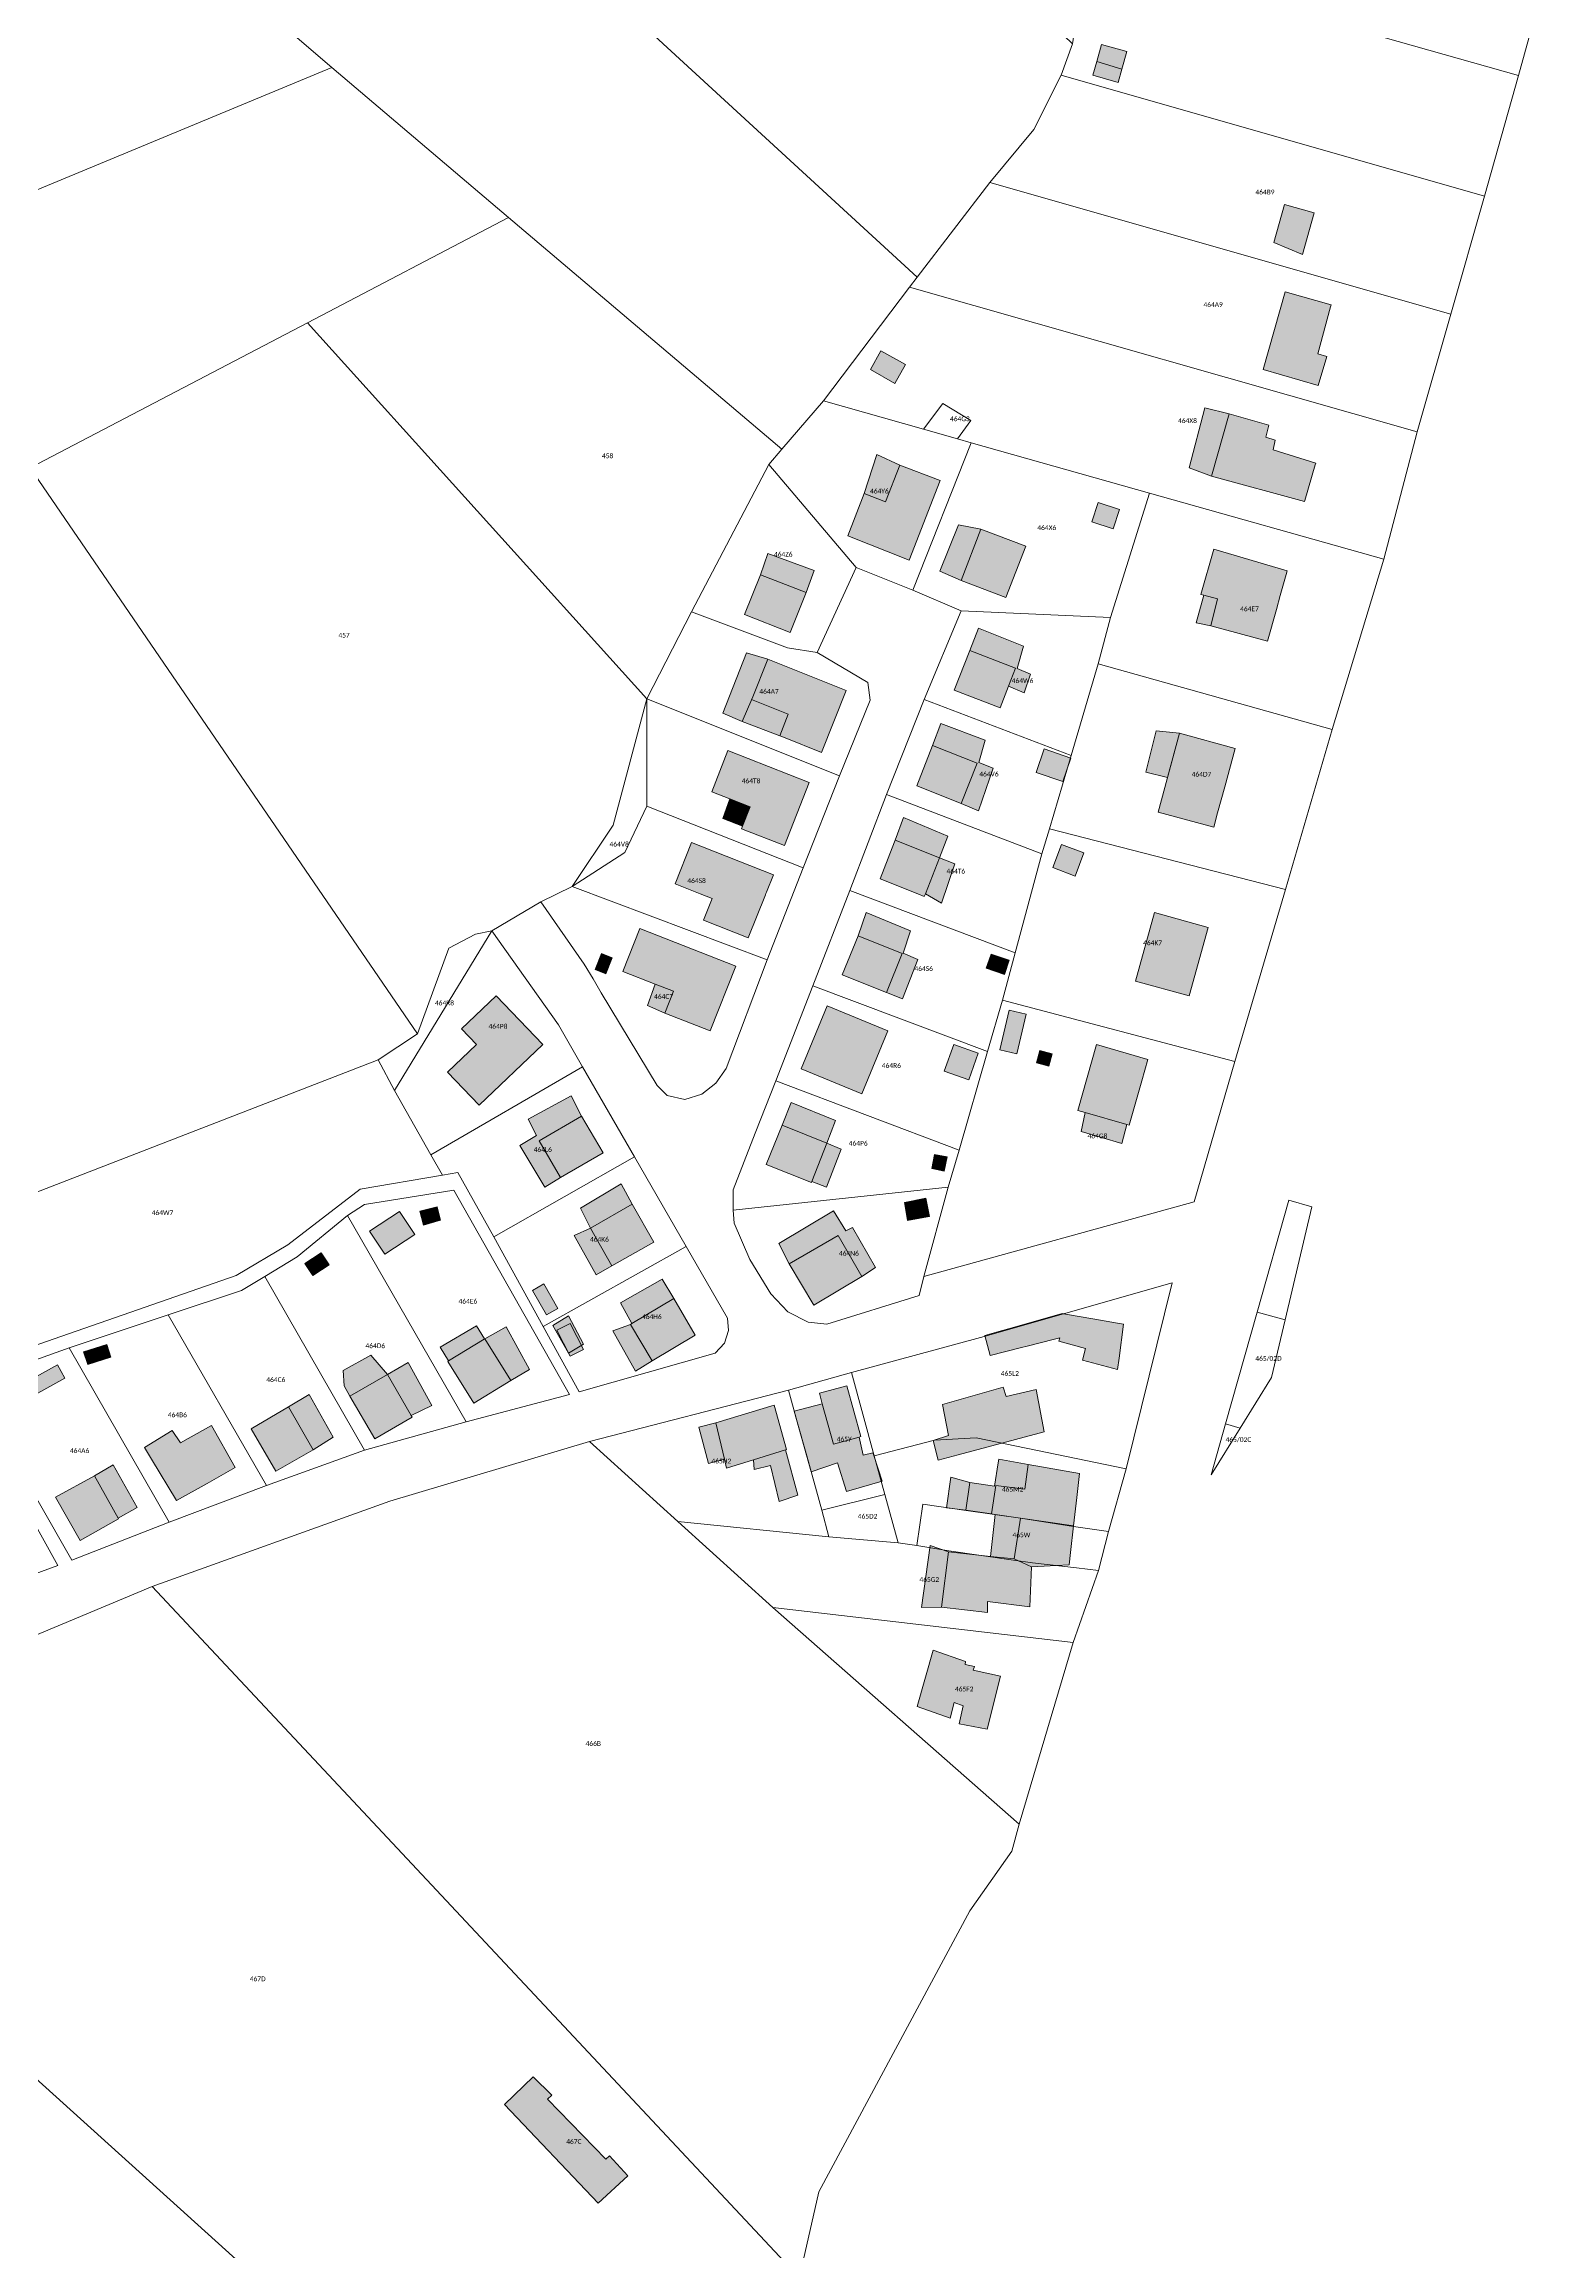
# Model space of a CAD drawing. Header units: metres. Extents: x 113120 to 240396, y 120329 to 242116.
# Drawn here: x 114547.3 to 114800.2, y 120947.3 to 121317.5 of the extents above; entities that cross this region are included whole.
import ezdxf

# ---------------------------------------------------------------- set-up
doc = ezdxf.new("R2010")
doc.units = ezdxf.units.M
doc.header["$LTSCALE"] = 3
for name, color, linetype, lineweight in [('Bpn_CaPa', 78, 'Continuous', 0), ('Bpn_ReBu', 4, 'Continuous', 0), ('Bpt_CaNu', 7, 'Continuous', 0), ('Hachure bâtiment', 11, 'Continuous', 0)]:
    doc.layers.add(name, color=color, linetype=linetype, lineweight=lineweight)
doc.styles.add('Legend', font='')
doc.styles.get('Legend').set_extended_font_data('Calibri')

msp = doc.modelspace()

# ---------------------------------------------------------------- hatches: boundary and pattern name
at = {"layer": 'Hachure bâtiment'}
h = msp.add_hatch(color=256, dxfattribs=at)
h.dxf.hatch_style = 1
h.paths.add_polyline_path([(114728.04, 121313.26), (114723.82, 121314.57), (114724.64, 121317.43), (114728.88, 121316.22)])
h = msp.add_hatch(color=256, dxfattribs=at)
h.dxf.hatch_style = 1
h.paths.add_polyline_path([(114728.04, 121313.26), (114727.4, 121311.04), (114723.16, 121312.26), (114723.82, 121314.57)])
h = msp.add_hatch(color=256, dxfattribs=at)
h.dxf.hatch_style = 1
h.paths.add_polyline_path([(114758.33, 121282.23), (114753.52, 121284.22), (114755.33, 121290.59), (114760.26, 121289.19)])
h = msp.add_hatch(color=256, dxfattribs=at)
h.dxf.hatch_style = 1
h.paths.add_polyline_path([(114763.13, 121273.75), (114763.05, 121273.46), (114760.88, 121265.58), (114762.42, 121265.12), (114760.98, 121260.22), (114751.75, 121262.93), (114755.4, 121275.93)])
h = msp.add_hatch(color=256, dxfattribs=at)
h.dxf.hatch_style = 1
h.paths.add_polyline_path([(114689.94, 121260.59), (114685.85, 121262.9), (114687.63, 121266.07), (114691.73, 121263.75)])
h = msp.add_hatch(color=256, dxfattribs=at)
h.dxf.hatch_style = 1
h.paths.add_polyline_path([(114741.94, 121256.51), (114746.03, 121255.47), (114743.07, 121245.02), (114739.34, 121246.41)])
h = msp.add_hatch(color=256, dxfattribs=at)
h.dxf.hatch_style = 1
h.paths.add_polyline_path([(114752.7, 121253.58), (114752.2, 121251.58), (114753.77, 121251.07), (114753.4, 121249.48), (114760.57, 121247.23), (114760.48, 121246.94), (114758.72, 121240.97), (114758.67, 121240.8), (114743.07, 121245.02), (114746.03, 121255.47)])
h = msp.add_hatch(color=256, dxfattribs=at)
h.dxf.hatch_style = 1
h.paths.add_polyline_path([(114697.55, 121244.3), (114692.33, 121230.98), (114682.05, 121235.02), (114684.83, 121242.12), (114688.37, 121240.73), (114690.79, 121246.91)])
h = msp.add_hatch(color=256, dxfattribs=at)
h.dxf.hatch_style = 1
h.paths.add_polyline_path([(114690.79, 121246.91), (114688.37, 121240.73), (114684.83, 121242.12), (114686.93, 121248.68)])
h = msp.add_hatch(color=256, dxfattribs=at)
h.dxf.hatch_style = 1
h.paths.add_polyline_path([(114727.65, 121239.43), (114726.58, 121236.22), (114723, 121237.37), (114724.07, 121240.6)])
h = msp.add_hatch(color=256, dxfattribs=at)
h.dxf.hatch_style = 1
h.paths.add_polyline_path([(114704.38, 121236.17), (114701.07, 121227.57), (114697.48, 121229.1), (114700.63, 121236.9)])
h = msp.add_hatch(color=256, dxfattribs=at)
h.dxf.hatch_style = 1
h.paths.add_polyline_path([(114711.9, 121233.32), (114708.55, 121224.67), (114701.07, 121227.57), (114704.38, 121236.17)])
h = msp.add_hatch(color=256, dxfattribs=at)
h.dxf.hatch_style = 1
h.paths.add_polyline_path([(114676.4, 121229.22), (114675.06, 121225.51), (114667.4, 121228.5), (114668.68, 121232.08)])
h = msp.add_hatch(color=256, dxfattribs=at)
h.dxf.hatch_style = 1
h.paths.add_polyline_path([(114755.78, 121229.18), (114755.61, 121228.58), (114754.61, 121225.03), (114753.95, 121222.67), (114752.45, 121217.37), (114742.94, 121219.96), (114744.07, 121224.5), (114741.78, 121225.08), (114741.25, 121225.22), (114743.47, 121232.78)])
h = msp.add_hatch(color=256, dxfattribs=at)
h.dxf.hatch_style = 1
h.paths.add_polyline_path([(114675.06, 121225.51), (114672.38, 121218.83), (114664.73, 121221.82), (114667.4, 121228.5)])
h = msp.add_hatch(color=256, dxfattribs=at)
h.dxf.hatch_style = 1
h.paths.add_polyline_path([(114744.07, 121224.5), (114742.94, 121219.96), (114740.47, 121220.47), (114741.78, 121225.08)])
h = msp.add_hatch(color=256, dxfattribs=at)
h.dxf.hatch_style = 1
h.paths.add_polyline_path([(114711.53, 121216.52), (114710.45, 121212.8), (114712.73, 121211.82), (114711.63, 121208.73), (114709.02, 121209.85), (114710.18, 121212.87), (114702.54, 121215.8), (114704, 121219.57)])
h = msp.add_hatch(color=256, dxfattribs=at)
h.dxf.hatch_style = 1
h.paths.add_polyline_path([(114668.63, 121214.35), (114666.01, 121207.76), (114665.97, 121207.67), (114665.96, 121207.65), (114664.37, 121203.92), (114661.09, 121205.31), (114665.1, 121215.41)])
h = msp.add_hatch(color=256, dxfattribs=at)
h.dxf.hatch_style = 1
h.paths.add_polyline_path([(114681.77, 121209.1), (114677.63, 121198.72), (114671.55, 121201.14), (114670.65, 121201.5), (114672.08, 121205.12), (114665.93, 121207.58), (114665.96, 121207.65), (114665.97, 121207.67), (114666.01, 121207.76), (114668.63, 121214.35)])
h = msp.add_hatch(color=256, dxfattribs=at)
h.dxf.hatch_style = 1
h.paths.add_polyline_path([(114710.18, 121212.87), (114709.02, 121209.85), (114707.6, 121206.18), (114699.88, 121209.15), (114702.54, 121215.8)])
h = msp.add_hatch(color=256, dxfattribs=at)
h.dxf.hatch_style = 1
h.paths.add_polyline_path([(114665.93, 121207.58), (114672.08, 121205.12), (114670.65, 121201.5), (114664.37, 121203.92), (114665.96, 121207.65)])
h = msp.add_hatch(color=256, dxfattribs=at)
h.dxf.hatch_style = 1
h.paths.add_polyline_path([(114705.1, 121200.77), (114704.03, 121197.02), (114706.45, 121196.07), (114704, 121188.9), (114701.08, 121190.14), (114703.77, 121196.92), (114696.28, 121199.87), (114697.67, 121203.58)])
h = msp.add_hatch(color=256, dxfattribs=at)
h.dxf.hatch_style = 1
h.paths.add_polyline_path([(114737.68, 121201.92), (114735.67, 121194.49), (114732.07, 121195.4), (114733.81, 121202.36)])
h = msp.add_hatch(color=256, dxfattribs=at)
h.dxf.hatch_style = 1
h.paths.add_polyline_path([(114747.03, 121199.38), (114745.29, 121192.95), (114744.1, 121188.57), (114743.45, 121186.17), (114734.1, 121188.7), (114737.68, 121201.92)])
h = msp.add_hatch(color=256, dxfattribs=at)
h.dxf.hatch_style = 1
h.paths.add_polyline_path([(114675.57, 121193.67), (114671.43, 121183.12), (114664.23, 121185.93), (114664.39, 121186.33), (114665.67, 121189.62), (114662.3, 121190.94), (114659.25, 121192.13), (114661.95, 121199.02)])
h = msp.add_hatch(color=256, dxfattribs=at)
h.dxf.hatch_style = 1
h.paths.add_polyline_path([(114703.77, 121196.92), (114701.08, 121190.14), (114693.62, 121193.12), (114696.28, 121199.87)])
h = msp.add_hatch(color=256, dxfattribs=at)
h.dxf.hatch_style = 1
h.paths.add_polyline_path([(114718.15, 121193.86), (114713.68, 121195.36), (114715, 121199.33), (114719.5, 121197.76)])
h = msp.add_hatch(color=256, dxfattribs=at)
h.dxf.hatch_style = 1
h.paths.add_polyline_path([(114665.67, 121189.62), (114664.39, 121186.33), (114661.1, 121187.63), (114662.3, 121190.94)], flags=17)
h = msp.add_hatch(color=256, dxfattribs=at)
h.dxf.hatch_style = 1
h.paths.add_polyline_path([(114698.87, 121184.67), (114697.44, 121181.04), (114690.03, 121183.98), (114691.38, 121187.82)])
h = msp.add_hatch(color=256, dxfattribs=at)
h.dxf.hatch_style = 1
h.paths.add_polyline_path([(114669.58, 121178.2), (114668.41, 121175.28), (114668.33, 121175.07), (114668.25, 121174.83), (114665.38, 121167.62), (114657.88, 121170.6), (114659.3, 121174.2), (114657.28, 121175), (114653.1, 121176.67), (114655.87, 121183.63)])
h = msp.add_hatch(color=256, dxfattribs=at)
h.dxf.hatch_style = 1
h.paths.add_polyline_path([(114697.44, 121181.04), (114695.08, 121175), (114694.9, 121174.57), (114693.8, 121175), (114687.47, 121177.5), (114689.53, 121182.71), (114690.03, 121183.98)])
h = msp.add_hatch(color=256, dxfattribs=at)
h.dxf.hatch_style = 1
h.paths.add_polyline_path([(114720.22, 121177.99), (114716.45, 121179.41), (114717.91, 121183.29), (114721.68, 121181.88)])
h = msp.add_hatch(color=256, dxfattribs=at)
h.dxf.hatch_style = 1
h.paths.add_polyline_path([(114697.77, 121173.42), (114695.08, 121175), (114697.44, 121181.04), (114699.99, 121180.06)])
h = msp.add_hatch(color=256, dxfattribs=at)
h.dxf.hatch_style = 1
h.paths.add_polyline_path([(114663.27, 121162.87), (114659, 121152.02), (114651.38, 121155.02), (114652.83, 121158.67), (114649.77, 121159.87), (114644.35, 121162), (114647.17, 121169.18)])
h = msp.add_hatch(color=256, dxfattribs=at)
h.dxf.hatch_style = 1
h.paths.add_polyline_path([(114692.58, 121168.78), (114691.33, 121165.07), (114693.8, 121164), (114691.23, 121157.42), (114688.58, 121158.45), (114691.2, 121164.98), (114683.81, 121167.96), (114685.15, 121171.88)])
h = msp.add_hatch(color=256, dxfattribs=at)
h.dxf.hatch_style = 1
h.paths.add_polyline_path([(114742.48, 121169.38), (114739.3, 121157.89), (114730.34, 121160.36), (114733.52, 121171.9)])
h = msp.add_hatch(color=256, dxfattribs=at)
h.dxf.hatch_style = 1
h.paths.add_polyline_path([(114642.55, 121164.28), (114641.47, 121161.6), (114639.67, 121162.32), (114640.75, 121165)])
h = msp.add_hatch(color=256, dxfattribs=at)
h.dxf.hatch_style = 1
h.paths.add_polyline_path([(114691.2, 121164.98), (114688.58, 121158.45), (114681.1, 121161.42), (114683.81, 121167.96)])
h = msp.add_hatch(color=256, dxfattribs=at)
h.dxf.hatch_style = 1
h.paths.add_polyline_path([(114709.15, 121163.88), (114708.33, 121161.5), (114705.3, 121162.52), (114706.1, 121164.9)])
h = msp.add_hatch(color=256, dxfattribs=at)
h.dxf.hatch_style = 1
h.paths.add_polyline_path([(114630.9, 121149.72), (114620.25, 121139.57), (114614.95, 121145.12), (114619.8, 121149.73), (114617.28, 121152.38), (114623.08, 121157.92)])
h = msp.add_hatch(color=256, dxfattribs=at)
h.dxf.hatch_style = 1
h.paths.add_polyline_path([(114652.83, 121158.67), (114651.38, 121155.02), (114648.45, 121156.3), (114649.77, 121159.87)], flags=17)
h = msp.add_hatch(color=256, dxfattribs=at)
h.dxf.hatch_style = 1
h.paths.add_polyline_path([(114684.4, 121141.49), (114674.25, 121145.68), (114678.6, 121156.22), (114688.76, 121152.03)])
h = msp.add_hatch(color=256, dxfattribs=at)
h.dxf.hatch_style = 1
h.paths.add_polyline_path([(114707.57, 121148.84), (114709.14, 121155.49), (114711.97, 121154.82), (114710.39, 121148.17)])
h = msp.add_hatch(color=256, dxfattribs=at)
h.dxf.hatch_style = 1
h.paths.add_polyline_path([(114703.95, 121148.32), (114702.37, 121143.83), (114698.23, 121145.28), (114699.83, 121149.77)])
h = msp.add_hatch(color=256, dxfattribs=at)
h.dxf.hatch_style = 1
h.paths.add_polyline_path([(114716.37, 121148.17), (114715.8, 121146.12), (114713.73, 121146.68), (114714.28, 121148.72)])
h = msp.add_hatch(color=256, dxfattribs=at)
h.dxf.hatch_style = 1
h.paths.add_polyline_path([(114732.37, 121147.25), (114731.37, 121143.68), (114729.27, 121136.23), (114728.85, 121136.35), (114721.87, 121138.33), (114720.67, 121138.67), (114723.78, 121149.73)])
h = msp.add_hatch(color=256, dxfattribs=at)
h.dxf.hatch_style = 1
h.paths.add_polyline_path([(114637.41, 121137.75), (114630.3, 121133.6), (114633.9, 121127.43), (114631.25, 121125.82), (114627.08, 121132.8), (114629.85, 121134.5), (114628.45, 121137.23), (114635.65, 121141.12)])
h = msp.add_hatch(color=256, dxfattribs=at)
h.dxf.hatch_style = 1
h.paths.add_polyline_path([(114680, 121137.02), (114678.54, 121133.22), (114671.07, 121136.24), (114672.57, 121140)])
h = msp.add_hatch(color=256, dxfattribs=at)
h.dxf.hatch_style = 1
h.paths.add_polyline_path([(114641.05, 121131.6), (114633.9, 121127.43), (114630.3, 121133.6), (114637.41, 121137.75)])
h = msp.add_hatch(color=256, dxfattribs=at)
h.dxf.hatch_style = 1
h.paths.add_polyline_path([(114678.54, 121133.22), (114676.04, 121126.76), (114675.98, 121126.62), (114668.37, 121129.63), (114671.07, 121136.24)])
h = msp.add_hatch(color=256, dxfattribs=at)
h.dxf.hatch_style = 1
h.paths.add_polyline_path([(114728.85, 121136.35), (114728, 121133.13), (114721.2, 121135.18), (114721.87, 121138.33)])
h = msp.add_hatch(color=256, dxfattribs=at)
h.dxf.hatch_style = 1
h.paths.add_polyline_path([(114680.95, 121132.22), (114678.48, 121125.83), (114676.04, 121126.76), (114678.54, 121133.22)])
h = msp.add_hatch(color=256, dxfattribs=at)
h.dxf.hatch_style = 1
h.paths.add_polyline_path([(114698.73, 121130.9), (114698.25, 121128.52), (114696.15, 121128.93), (114696.6, 121131.3)])
h = msp.add_hatch(color=256, dxfattribs=at)
h.dxf.hatch_style = 1
h.paths.add_polyline_path([(114645.89, 121122.95), (114638.92, 121118.96), (114637.23, 121122.32), (114644.03, 121126.37)])
h = msp.add_hatch(color=256, dxfattribs=at)
h.dxf.hatch_style = 1
h.paths.add_polyline_path([(114695.75, 121120.92), (114692.1, 121120.22), (114691.55, 121123.28), (114695.18, 121123.97)])
h = msp.add_hatch(color=256, dxfattribs=at)
h.dxf.hatch_style = 1
h.paths.add_polyline_path([(114601.85, 121118.45), (114606.89, 121121.76), (114609.44, 121117.88), (114604.39, 121114.57)])
h = msp.add_hatch(color=256, dxfattribs=at)
h.dxf.hatch_style = 1
h.paths.add_polyline_path([(114613.77, 121120.27), (114610.9, 121119.48), (114610.3, 121121.78), (114613.17, 121122.53)])
h = msp.add_hatch(color=256, dxfattribs=at)
h.dxf.hatch_style = 1
h.paths.add_polyline_path([(114649.53, 121116.63), (114642.47, 121112.62), (114638.92, 121118.96), (114645.89, 121122.95)])
h = msp.add_hatch(color=256, dxfattribs=at)
h.dxf.hatch_style = 1
h.paths.add_polyline_path([(114681.75, 121118.53), (114682.88, 121119.08), (114686.7, 121112.37), (114684.44, 121110.84), (114680.43, 121117.72), (114672.25, 121112.96), (114670.47, 121116.38), (114679.68, 121121.83)])
h = msp.add_hatch(color=256, dxfattribs=at)
h.dxf.hatch_style = 1
h.paths.add_polyline_path([(114638.92, 121118.96), (114642.47, 121112.62), (114639.85, 121111.15), (114636.16, 121117.73)])
h = msp.add_hatch(color=256, dxfattribs=at)
h.dxf.hatch_style = 1
h.paths.add_polyline_path([(114684.44, 121110.84), (114676.35, 121106.05), (114672.25, 121112.96), (114680.43, 121117.72)])
h = msp.add_hatch(color=256, dxfattribs=at)
h.dxf.hatch_style = 1
h.paths.add_polyline_path([(114595.07, 121112.82), (114592.33, 121111), (114590.98, 121113.02), (114593.72, 121114.83)])
h = msp.add_hatch(color=256, dxfattribs=at)
h.dxf.hatch_style = 1
h.paths.add_polyline_path([(114633.43, 121105.48), (114631.53, 121104.4), (114629.2, 121108.52), (114631.08, 121109.6)])
h = msp.add_hatch(color=256, dxfattribs=at)
h.dxf.hatch_style = 1
h.paths.add_polyline_path([(114652.86, 121107.13), (114645.84, 121102.96), (114643.95, 121106.42), (114650.93, 121110.4)])
h = msp.add_hatch(color=256, dxfattribs=at)
h.dxf.hatch_style = 1
h.paths.add_polyline_path([(114656.45, 121101.02), (114649.25, 121096.72), (114645.6, 121102.82), (114645.84, 121102.96), (114652.86, 121107.13)])
h = msp.add_hatch(color=256, dxfattribs=at)
h.dxf.hatch_style = 1
h.paths.add_polyline_path([(114621.14, 121100.38), (114621.07, 121100.34), (114615.12, 121096.71), (114613.67, 121099), (114619.77, 121102.6)])
h = msp.add_hatch(color=256, dxfattribs=at)
h.dxf.hatch_style = 1
h.paths.add_polyline_path([(114628.68, 121095.23), (114625.57, 121093.43), (114621.21, 121100.42), (114624.77, 121102.38)])
h = msp.add_hatch(color=256, dxfattribs=at)
h.dxf.hatch_style = 1
h.paths.add_polyline_path([(114635.21, 121097.97), (114632.58, 121102.64), (114635.24, 121104.26), (114637.71, 121099.48)])
h = msp.add_hatch(color=256, dxfattribs=at)
h.dxf.hatch_style = 1
h.paths.add_polyline_path([(114637.73, 121098.62), (114635.5, 121097.48), (114633.28, 121101.82), (114635.48, 121102.97)])
h = msp.add_hatch(color=256, dxfattribs=at)
h.dxf.hatch_style = 1
h.paths.add_polyline_path([(114642.67, 121101.74), (114645.6, 121102.82), (114649.25, 121096.72), (114646.47, 121095)])
h = msp.add_hatch(color=256, dxfattribs=at)
h.dxf.hatch_style = 1
h.paths.add_polyline_path([(114727.56, 121097.16), (114727.32, 121095.26), (114721.45, 121096.82), (114721.94, 121098.75), (114717.45, 121100.03), (114717.63, 121100.57), (114716.53, 121100.29), (114712.36, 121099.23), (114711, 121098.88), (114705.94, 121097.59), (114705.04, 121100.95), (114705.45, 121101.06), (114707.4, 121101.62), (114709.63, 121102.25), (114718, 121104.62), (114718.26, 121104.58), (114718.93, 121104.46), (114723.18, 121103.73), (114727.28, 121103.03), (114728.29, 121102.85)])
h = msp.add_hatch(color=256, dxfattribs=at)
h.dxf.hatch_style = 1
h.paths.add_polyline_path([(114558.48, 121097.32), (114554.58, 121096.07), (114553.88, 121098.2), (114557.78, 121099.47)])
h = msp.add_hatch(color=256, dxfattribs=at)
h.dxf.hatch_style = 1
h.paths.add_polyline_path([(114625.57, 121093.43), (114619.33, 121089.62), (114614.97, 121096.62), (114615.12, 121096.71), (114621.07, 121100.34), (114621.14, 121100.38), (114621.21, 121100.42)])
h = msp.add_hatch(color=256, dxfattribs=at)
h.dxf.hatch_style = 1
h.paths.add_polyline_path([(114550.75, 121093.8), (114546.23, 121091.3), (114544.98, 121093.5), (114549.53, 121096.02)])
h = msp.add_hatch(color=256, dxfattribs=at)
h.dxf.hatch_style = 1
h.paths.add_polyline_path([(114598.55, 121090.77), (114597.62, 121092.51), (114597.44, 121095.1), (114602.06, 121097.65), (114604.85, 121094.4)])
h = msp.add_hatch(color=256, dxfattribs=at)
h.dxf.hatch_style = 1
h.paths.add_polyline_path([(114608.85, 121087.54), (114609, 121087.28), (114602.73, 121083.62), (114598.55, 121090.77), (114604.85, 121094.4)])
h = msp.add_hatch(color=256, dxfattribs=at)
h.dxf.hatch_style = 1
h.paths.add_polyline_path([(114612.27, 121089.23), (114608.85, 121087.54), (114604.85, 121094.4), (114608.33, 121096.43)])
h = msp.add_hatch(color=256, dxfattribs=at)
h.dxf.hatch_style = 1
h.paths.add_polyline_path([(114595.77, 121083.92), (114592.38, 121081.79), (114588.23, 121088.97), (114591.75, 121091.07)])
h = msp.add_hatch(color=256, dxfattribs=at)
h.dxf.hatch_style = 1
h.paths.add_polyline_path([(114684.23, 121084), (114683.99, 121083.93), (114679.65, 121082.72), (114677.79, 121089.49), (114677.3, 121091.27), (114681.88, 121092.52)])
h = msp.add_hatch(color=256, dxfattribs=at)
h.dxf.hatch_style = 1
h.paths.add_polyline_path([(114708.6, 121090.73), (114713.65, 121091.92), (114714.98, 121084.8), (114700.59, 121080.96), (114697.23, 121080.07), (114696.4, 121083.33), (114698.98, 121084.2), (114697.97, 121089.38), (114708.13, 121092.28)])
h = msp.add_hatch(color=256, dxfattribs=at)
h.dxf.hatch_style = 1
h.paths.add_polyline_path([(114592.38, 121081.79), (114586.15, 121078.18), (114581.98, 121085.33), (114588.23, 121088.97)])
h = msp.add_hatch(color=256, dxfattribs=at)
h.dxf.hatch_style = 1
h.paths.add_polyline_path([(114671.77, 121081.83), (114671.6, 121081.78), (114666.25, 121080.11), (114661.73, 121078.7), (114661.38, 121080.2), (114659.94, 121086.33), (114669.73, 121089.27)])
h = msp.add_hatch(color=256, dxfattribs=at)
h.dxf.hatch_style = 1
h.paths.add_polyline_path([(114679.65, 121082.72), (114683.99, 121083.93), (114684.65, 121080.88), (114686.27, 121081.27), (114686.42, 121080.81), (114687.85, 121076.52), (114681.85, 121074.78), (114680.35, 121079.62), (114675.91, 121078.12), (114673.05, 121088.28), (114677.79, 121089.49)])
h = msp.add_hatch(color=256, dxfattribs=at)
h.dxf.hatch_style = 1
h.paths.add_polyline_path([(114570.13, 121082.96), (114571.43, 121083.69), (114575.32, 121085.88), (114579.3, 121078.82), (114574.59, 121076.16), (114569.46, 121073.27), (114565.28, 121080.23), (114564.12, 121082.16), (114568.76, 121085.05)])
h = msp.add_hatch(color=256, dxfattribs=at)
h.dxf.hatch_style = 1
h.paths.add_polyline_path([(114661.38, 121080.2), (114658.68, 121079.48), (114657.1, 121085.58), (114659.94, 121086.33)])
h = msp.add_hatch(color=256, dxfattribs=at)
h.dxf.hatch_style = 1
h.paths.add_polyline_path([(114673.67, 121074.17), (114670.57, 121073.1), (114669.08, 121079.13), (114666.38, 121078.5), (114666.25, 121080.11), (114671.6, 121081.78)])
h = msp.add_hatch(color=256, dxfattribs=at)
h.dxf.hatch_style = 1
h.paths.add_polyline_path([(114712.32, 121079.31), (114711.73, 121075.18), (114706.87, 121075.8), (114706.19, 121071.07), (114701.88, 121071.65), (114702.53, 121076.32), (114706.68, 121075.67), (114707.29, 121079.62), (114707.38, 121080.23)])
h = msp.add_hatch(color=256, dxfattribs=at)
h.dxf.hatch_style = 1
h.paths.add_polyline_path([(114559.67, 121070.34), (114559.75, 121070.2), (114553.3, 121066.58), (114549.2, 121073.87), (114555.69, 121077.42)])
h = msp.add_hatch(color=256, dxfattribs=at)
h.dxf.hatch_style = 1
h.paths.add_polyline_path([(114562.9, 121072.12), (114559.67, 121070.34), (114555.69, 121077.42), (114558.87, 121079.27)])
h = msp.add_hatch(color=256, dxfattribs=at)
h.dxf.hatch_style = 1
h.paths.add_polyline_path([(114702.53, 121076.32), (114701.88, 121071.65), (114698.63, 121072.06), (114699.32, 121077.19)])
h = msp.add_hatch(color=256, dxfattribs=at)
h.dxf.hatch_style = 1
h.paths.add_polyline_path([(114720.92, 121077.8), (114720.46, 121073.78), (114719.92, 121069.02), (114711.03, 121070.33), (114706.77, 121070.95), (114706.19, 121071.07), (114706.87, 121075.8), (114711.73, 121075.18), (114712.32, 121079.31)])
h = msp.add_hatch(color=256, dxfattribs=at)
h.dxf.hatch_style = 1
h.paths.add_polyline_path([(114711.03, 121070.33), (114709.95, 121063.5), (114706, 121063.92), (114706.77, 121070.95)])
h = msp.add_hatch(color=256, dxfattribs=at)
h.dxf.hatch_style = 1
h.paths.add_polyline_path([(114719.92, 121069.02), (114719.42, 121064.57), (114719.18, 121062.52), (114712.85, 121062.17), (114709.95, 121063.5), (114711.03, 121070.33)])
h = msp.add_hatch(color=256, dxfattribs=at)
h.dxf.hatch_style = 1
h.paths.add_polyline_path([(114698.95, 121064.67), (114697.78, 121055.4), (114694.45, 121055.32), (114695.86, 121065.76)])
h = msp.add_hatch(color=256, dxfattribs=at)
h.dxf.hatch_style = 1
h.paths.add_polyline_path([(114706, 121063.92), (114709.95, 121063.5), (114712.85, 121062.17), (114712.6, 121055.48), (114705.48, 121056.37), (114705.48, 121054.48), (114697.78, 121055.4), (114698.95, 121064.67)])
h = msp.add_hatch(color=256, dxfattribs=at)
h.dxf.hatch_style = 1
h.paths.add_polyline_path([(114701.78, 121046.3), (114701.73, 121045.78), (114703.3, 121045.47), (114703.1, 121044.82), (114707.7, 121043.83), (114705.43, 121034.93), (114700.75, 121035.83), (114701.4, 121038.87), (114699.9, 121039.4), (114699.23, 121036.8), (114693.72, 121038.72), (114696.4, 121048.2)])
h = msp.add_hatch(color=256, dxfattribs=at)
h.dxf.hatch_style = 1
h.paths.add_polyline_path([(114632.42, 120973.55), (114631.72, 120972.92), (114641.47, 120962.85), (114642.1, 120963.4), (114645.18, 120960.03), (114640.22, 120955.45), (114624.5, 120972), (114629.32, 120976.65)])

# ---------------------------------------------------------------- linework, layer by layer
at = {"layer": 'Bpn_CaPa'}
for points in [[(114719.74, 121317.52), (114717.84, 121312.3), (114713.25, 121303.19), (114705.87, 121294.29), (114693.71, 121278.43), (114573.37, 121388.97), (114612.26, 121420.99), (114719.74, 121317.52)], [(114557.72, 121376.9), (114573.37, 121388.97), (114693.71, 121278.43), (114692.44, 121276.75), (114677.98, 121257.65), (114671, 121249.54), (114625.18, 121288.4), (114595.54, 121313.54), (114539.52, 121361.52), (114557.72, 121376.9)], [(114409.98, 121236.6), (114387.08, 121289.6), (114539.52, 121361.52), (114595.54, 121313.54), (114409.98, 121236.6)], [(114724.1, 121332.19), (114732.74, 121342.59), (114738.91, 121350.09), (114800.15, 121332.44), (114794.56, 121312.2), (114724.1, 121332.19)], [(114719.74, 121317.52), (114721.71, 121330.41), (114724.1, 121332.19), (114794.56, 121312.2), (114788.88, 121291.98), (114717.84, 121312.3), (114719.74, 121317.52)], [(114424.68, 121202.51), (114409.98, 121236.6), (114595.54, 121313.54), (114625.18, 121288.4), (114591.44, 121270.74), (114544.91, 121246.42), (114478.64, 121220.5), (114424.68, 121202.51)], [(114705.87, 121294.29), (114713.25, 121303.19), (114717.84, 121312.3), (114788.88, 121291.98), (114783.23, 121272.23), (114705.87, 121294.29)], [(114705.87, 121294.29), (114783.23, 121272.23), (114777.58, 121252.48), (114692.44, 121276.75), (114693.71, 121278.43), (114705.87, 121294.29)], [(114671, 121249.54), (114668.8, 121246.98), (114655.86, 121222.29), (114648.36, 121207.68), (114591.44, 121270.74), (114625.18, 121288.4), (114671, 121249.54)], [(114732.68, 121242.21), (114702.78, 121250.64), (114700.49, 121251.29), (114702.72, 121254.39), (114698, 121257.21), (114694.78, 121252.9), (114677.98, 121257.65), (114692.44, 121276.75), (114777.58, 121252.48), (114771.96, 121231.12), (114732.68, 121242.21)], [(114609.91, 121151.55), (114544.91, 121246.42), (114591.44, 121270.74), (114648.36, 121207.68), (114642.7, 121186.5), (114635.83, 121176.23), (114630.6, 121173.64), (114622.36, 121168.78), (114619.6, 121168.22), (114615.16, 121165.9), (114609.91, 121151.55)], [(114671, 121249.54), (114677.98, 121257.65), (114694.78, 121252.9), (114700.49, 121251.29), (114702.78, 121250.64), (114692.98, 121225.93), (114683.49, 121229.73), (114668.8, 121246.98), (114671, 121249.54)], [(114700.49, 121251.29), (114694.78, 121252.9), (114698, 121257.21), (114702.72, 121254.39), (114700.49, 121251.29)], [(114732.68, 121242.21), (114726.1, 121221.35), (114701.08, 121222.47), (114692.98, 121225.93), (114702.78, 121250.64), (114732.68, 121242.21)], [(114609.91, 121151.55), (114603.27, 121147.19), (114532.11, 121119.64), (114478.64, 121220.5), (114544.91, 121246.42), (114609.91, 121151.55)], [(114655.86, 121222.29), (114668.8, 121246.98), (114683.49, 121229.73), (114676.92, 121215.48), (114671.97, 121216.24), (114655.86, 121222.29)], [(114732.68, 121242.21), (114771.96, 121231.12), (114763.3, 121202.54), (114724.05, 121213.58), (114726.1, 121221.35), (114732.68, 121242.21)], [(114655.86, 121222.29), (114671.97, 121216.24), (114676.92, 121215.48), (114685.41, 121210.42), (114685.8, 121207.49), (114680.67, 121194.78), (114648.36, 121207.68), (114655.86, 121222.29)], [(114694.9, 121207.61), (114701.08, 121222.47), (114726.1, 121221.35), (114724.05, 121213.58), (114719.55, 121198.2), (114694.9, 121207.61)], [(114763.3, 121202.54), (114755.46, 121175.73), (114715.87, 121185.92), (114719.55, 121198.2), (114724.05, 121213.58), (114763.3, 121202.54)], [(114635.83, 121176.23), (114642.7, 121186.5), (114648.36, 121207.68), (114648.36, 121189.68), (114644.68, 121181.92), (114635.83, 121176.23)], [(114648.36, 121189.68), (114648.36, 121207.68), (114680.67, 121194.78), (114674.56, 121179.39), (114648.36, 121189.68)], [(114694.9, 121207.61), (114719.55, 121198.2), (114715.87, 121185.92), (114714.62, 121181.74), (114688.54, 121191.66), (114694.9, 121207.61)], [(114714.62, 121181.74), (114710.14, 121165.14), (114682.43, 121175.55), (114688.54, 121191.66), (114714.62, 121181.74)], [(114635.83, 121176.23), (114644.68, 121181.92), (114648.36, 121189.68), (114674.56, 121179.39), (114668.54, 121163.94), (114635.83, 121176.23)], [(114714.62, 121181.74), (114715.87, 121185.92), (114755.46, 121175.73), (114746.99, 121146.87), (114707.99, 121157.16), (114710.14, 121165.14), (114714.62, 121181.74)], [(114635.83, 121176.23), (114668.54, 121163.94), (114661.67, 121145.72), (114659.92, 121143.25), (114657.57, 121141.41), (114654.71, 121140.5), (114651.79, 121141.2), (114650.07, 121142.89), (114640.72, 121158.41), (114639.37, 121160.77), (114637.82, 121163.24), (114630.6, 121173.64), (114635.83, 121176.23)], [(114676.21, 121159.59), (114682.43, 121175.55), (114710.14, 121165.14), (114707.99, 121157.16), (114705.49, 121148.58), (114676.21, 121159.59)], [(114609.91, 121151.55), (114615.16, 121165.9), (114619.6, 121168.22), (114622.36, 121168.78), (114606.06, 121142.01), (114603.27, 121147.19), (114609.91, 121151.55)], [(114606.06, 121142.01), (114622.36, 121168.78), (114633.55, 121153.04), (114637.55, 121146), (114612.12, 121131.25), (114606.06, 121142.01)], [(114669.99, 121143.63), (114676.21, 121159.59), (114705.49, 121148.58), (114700.73, 121132.02), (114669.99, 121143.63)], [(114694.81, 121110.84), (114698.91, 121125.81), (114700.73, 121132.02), (114705.49, 121148.58), (114707.99, 121157.16), (114746.99, 121146.87), (114740.17, 121123.39), (114694.81, 121110.84)], [(114522.01, 121116.02), (114532.11, 121119.64), (114603.27, 121147.19), (114606.06, 121142.01), (114612.12, 121131.25), (114614.09, 121127.85), (114600.3, 121125.49), (114588.16, 121116.18), (114579.46, 121111.03), (114533.63, 121095.09), (114531.97, 121098.1), (114522.01, 121116.02)], [(114622.68, 121117.47), (114616.63, 121128.31), (114614.09, 121127.85), (114612.12, 121131.25), (114637.55, 121146), (114646.28, 121130.89), (114622.68, 121117.47)], [(114669.99, 121143.63), (114700.73, 121132.02), (114698.91, 121125.81), (114662.84, 121121.94), (114662.84, 121125.4), (114666.54, 121134.88), (114669.99, 121143.63)], [(114622.68, 121117.47), (114646.28, 121130.89), (114654.97, 121115.87), (114630.99, 121102.45), (114622.68, 121117.47)], [(114618.04, 121086.5), (114598.17, 121121.08), (114600.98, 121122.89), (114615.98, 121125.3), (114635.39, 121091.07), (114618.04, 121086.5)], [(114694.81, 121110.84), (114694.01, 121107.64), (114678.53, 121102.83), (114675.44, 121103.21), (114672.01, 121104.91), (114669.14, 121107.96), (114665.66, 121113.71), (114663, 121119.77), (114662.84, 121121.94), (114698.91, 121125.81), (114694.81, 121110.84)], [(114618.04, 121086.5), (114600.99, 121081.72), (114584.27, 121110.85), (114589.71, 121114.12), (114598.17, 121121.08), (114618.04, 121086.5)], [(114750.74, 121104.88), (114756.05, 121123.62), (114759.92, 121122.54), (114755.42, 121103.57), (114750.74, 121104.88)], [(114630.99, 121102.45), (114654.97, 121115.87), (114661.87, 121103.85), (114662.05, 121101.78), (114661.41, 121099.65), (114659.82, 121098), (114636.99, 121091.52), (114630.99, 121102.45)], [(114568.07, 121104.44), (114580.38, 121108.5), (114584.27, 121110.85), (114600.99, 121081.72), (114584.56, 121075.82), (114568.07, 121104.44)], [(114686.48, 121080.78), (114682.68, 121094.73), (114704.3, 121100.61), (114718.63, 121104.68), (114736.46, 121109.76), (114728.74, 121078.6), (114703.59, 121083.78), (114696.63, 121083.41), (114686.48, 121080.78)], [(114568.07, 121104.44), (114584.56, 121075.82), (114568.25, 121069.63), (114551.47, 121098.86), (114568.07, 121104.44)], [(114750.74, 121104.88), (114755.42, 121103.57), (114753.13, 121093.92), (114747.87, 121085.42), (114745.43, 121086.12), (114750.74, 121104.88)], [(114551.47, 121098.86), (114568.25, 121069.63), (114551.89, 121063.3), (114534.92, 121092.98), (114551.47, 121098.86)], [(114686.48, 121080.78), (114688.29, 121074.3), (114677.71, 121071.67), (114675.22, 121080.77), (114673.57, 121086.49), (114672.11, 121091.77), (114682.68, 121094.73), (114686.48, 121080.78)], [(114638.76, 121083.17), (114672.11, 121091.77), (114673.57, 121086.49), (114675.22, 121080.77), (114677.71, 121071.67), (114678.88, 121067.2), (114653.58, 121069.79), (114638.76, 121083.17)], [(114669.48, 121055.32), (114710.79, 121019.04), (114709.6, 121014.49), (114702.51, 121004.46), (114677.19, 120957.37), (114674, 120943.35), (114673.93, 120943.02), (114565.39, 121058.88), (114605.27, 121073.19), (114638.76, 121083.17), (114653.58, 121069.79), (114669.48, 121055.32)], [(114725.78, 121068.09), (114719.91, 121068.94), (114711.03, 121070.33), (114701.9, 121071.62), (114694.63, 121072.67), (114693.63, 121065.72), (114690.5, 121066.17), (114688.29, 121074.3), (114686.48, 121080.78), (114696.63, 121083.41), (114703.59, 121083.78), (114728.74, 121078.6), (114725.78, 121068.09)], [(114747.87, 121085.42), (114743, 121077.57), (114745.43, 121086.12), (114747.87, 121085.42)], [(114538.66, 121081.94), (114549.58, 121062.37), (114531.59, 121055.82), (114529.61, 121055.32), (114527.62, 121055.29), (114525.79, 121055.5), (114523.57, 121056.34), (114521.36, 121057.86), (114515, 121068.67), (114538.66, 121081.94)], [(114688.29, 121074.3), (114690.5, 121066.17), (114678.88, 121067.2), (114677.71, 121071.67), (114688.29, 121074.3)], [(114725.78, 121068.09), (114724.09, 121061.56), (114720.4, 121062.02), (114713.02, 121062.84), (114709.85, 121063.3), (114699, 121064.87), (114693.63, 121065.72), (114694.63, 121072.67), (114701.9, 121071.62), (114711.03, 121070.33), (114719.91, 121068.94), (114725.78, 121068.09)], [(114669.48, 121055.32), (114653.58, 121069.79), (114678.88, 121067.2), (114690.5, 121066.17), (114693.63, 121065.72), (114699, 121064.87), (114709.85, 121063.3), (114713.02, 121062.84), (114720.4, 121062.02), (114724.09, 121061.56), (114719.84, 121049.47), (114669.48, 121055.32)], [(114665.74, 120868.13), (114489.6, 121027.17), (114565.39, 121058.88), (114673.93, 120943.02), (114672.98, 120938.86), (114672.35, 120890.11), (114672.33, 120888.8), (114665.74, 120868.13)], [(114669.48, 121055.32), (114719.84, 121049.47), (114710.79, 121019.04), (114669.48, 121055.32)], [(114665.74, 120868.13), (114657.04, 120844.85), (114495.95, 120768.15), (114416.88, 120892.85), (114396.8, 120922.65), (114367.05, 120968.08), (114489.6, 121027.17), (114665.74, 120868.13)], [(114624.5, 120972), (114629.32, 120976.65), (114632.42, 120973.55), (114631.72, 120972.92), (114641.47, 120962.85), (114642.1, 120963.4), (114645.18, 120960.03), (114640.22, 120955.45), (114624.5, 120972)], [(114624.5, 120972), (114640.22, 120955.45), (114645.18, 120960.03), (114642.1, 120963.4), (114641.47, 120962.85), (114631.72, 120972.92), (114632.42, 120973.55), (114629.32, 120976.65), (114624.5, 120972)]]:
    msp.add_lwpolyline(points, close=True, dxfattribs=at)
at = {"layer": 'Bpn_ReBu'}
for points in [[(114728.04, 121313.26), (114723.82, 121314.57), (114724.64, 121317.43), (114728.88, 121316.22), (114728.04, 121313.26)], [(114728.04, 121313.26), (114727.4, 121311.04), (114723.16, 121312.26), (114723.82, 121314.57), (114728.04, 121313.26)], [(114758.33, 121282.23), (114753.52, 121284.22), (114755.33, 121290.59), (114760.26, 121289.19), (114758.33, 121282.23)], [(114763.13, 121273.75), (114763.05, 121273.46), (114760.88, 121265.58), (114762.42, 121265.12), (114760.98, 121260.22), (114751.75, 121262.93), (114755.4, 121275.93), (114763.13, 121273.75)], [(114689.94, 121260.59), (114685.85, 121262.9), (114687.63, 121266.07), (114691.73, 121263.75), (114689.94, 121260.59)], [(114741.94, 121256.51), (114746.03, 121255.47), (114743.07, 121245.02), (114739.34, 121246.41), (114741.94, 121256.51)], [(114752.7, 121253.58), (114752.2, 121251.58), (114753.77, 121251.07), (114753.4, 121249.48), (114760.57, 121247.23), (114760.48, 121246.94), (114758.72, 121240.97), (114758.67, 121240.8), (114743.07, 121245.02), (114746.03, 121255.47), (114752.7, 121253.58)], [(114697.55, 121244.3), (114692.33, 121230.98), (114682.05, 121235.02), (114684.83, 121242.12), (114688.37, 121240.73), (114690.79, 121246.91), (114697.55, 121244.3)], [(114690.79, 121246.91), (114688.37, 121240.73), (114684.83, 121242.12), (114686.93, 121248.68), (114690.79, 121246.91)], [(114727.65, 121239.43), (114726.58, 121236.22), (114723, 121237.37), (114724.07, 121240.6), (114727.65, 121239.43)], [(114704.38, 121236.17), (114701.07, 121227.57), (114697.48, 121229.1), (114700.63, 121236.9), (114704.38, 121236.17)], [(114711.9, 121233.32), (114708.55, 121224.67), (114701.07, 121227.57), (114704.38, 121236.17), (114711.9, 121233.32)], [(114676.4, 121229.22), (114675.06, 121225.51), (114667.4, 121228.5), (114668.68, 121232.08), (114676.4, 121229.22)], [(114755.78, 121229.18), (114755.61, 121228.58), (114754.61, 121225.03), (114753.95, 121222.67), (114752.45, 121217.37), (114742.94, 121219.96), (114744.07, 121224.5), (114741.78, 121225.08), (114741.25, 121225.22), (114743.47, 121232.78), (114755.78, 121229.18)], [(114675.06, 121225.51), (114672.38, 121218.83), (114664.73, 121221.82), (114667.4, 121228.5), (114675.06, 121225.51)], [(114744.07, 121224.5), (114742.94, 121219.96), (114740.47, 121220.47), (114741.78, 121225.08), (114744.07, 121224.5)], [(114711.53, 121216.52), (114710.45, 121212.8), (114712.73, 121211.82), (114711.63, 121208.73), (114709.02, 121209.85), (114710.18, 121212.87), (114702.54, 121215.8), (114704, 121219.57), (114711.53, 121216.52)], [(114668.63, 121214.35), (114666.01, 121207.76), (114665.97, 121207.67), (114665.96, 121207.65), (114664.37, 121203.92), (114661.09, 121205.31), (114665.1, 121215.41), (114668.63, 121214.35)], [(114681.77, 121209.1), (114677.63, 121198.72), (114671.55, 121201.14), (114670.65, 121201.5), (114672.08, 121205.12), (114665.93, 121207.58), (114665.96, 121207.65), (114665.97, 121207.67), (114666.01, 121207.76), (114668.63, 121214.35), (114681.77, 121209.1)], [(114710.18, 121212.87), (114709.02, 121209.85), (114707.6, 121206.18), (114699.88, 121209.15), (114702.54, 121215.8), (114710.18, 121212.87)], [(114665.93, 121207.58), (114672.08, 121205.12), (114670.65, 121201.5), (114664.37, 121203.92), (114665.96, 121207.65), (114665.93, 121207.58)], [(114705.1, 121200.77), (114704.03, 121197.02), (114706.45, 121196.07), (114704, 121188.9), (114701.08, 121190.14), (114703.77, 121196.92), (114696.28, 121199.87), (114697.67, 121203.58), (114705.1, 121200.77)], [(114737.68, 121201.92), (114735.67, 121194.49), (114732.07, 121195.4), (114733.81, 121202.36), (114737.68, 121201.92)], [(114747.03, 121199.38), (114745.29, 121192.95), (114744.1, 121188.57), (114743.45, 121186.17), (114734.1, 121188.7), (114737.68, 121201.92), (114747.03, 121199.38)], [(114675.57, 121193.67), (114671.43, 121183.12), (114664.23, 121185.93), (114664.39, 121186.33), (114665.67, 121189.62), (114662.3, 121190.94), (114659.25, 121192.13), (114661.95, 121199.02), (114675.57, 121193.67)], [(114703.77, 121196.92), (114701.08, 121190.14), (114693.62, 121193.12), (114696.28, 121199.87), (114703.77, 121196.92)], [(114718.15, 121193.86), (114713.68, 121195.36), (114715, 121199.33), (114719.5, 121197.76), (114718.15, 121193.86)], [(114665.67, 121189.62), (114664.39, 121186.33), (114661.1, 121187.63), (114662.3, 121190.94), (114665.67, 121189.62)], [(114698.87, 121184.67), (114697.44, 121181.04), (114690.03, 121183.98), (114691.38, 121187.82), (114698.87, 121184.67)], [(114669.58, 121178.2), (114668.41, 121175.28), (114668.33, 121175.07), (114668.25, 121174.83), (114665.38, 121167.62), (114657.88, 121170.6), (114659.3, 121174.2), (114657.28, 121175), (114653.1, 121176.67), (114655.87, 121183.63), (114669.58, 121178.2)], [(114697.44, 121181.04), (114695.08, 121175), (114694.9, 121174.57), (114693.8, 121175), (114687.47, 121177.5), (114689.53, 121182.71), (114690.03, 121183.98), (114697.44, 121181.04)], [(114720.22, 121177.99), (114716.45, 121179.41), (114717.91, 121183.29), (114721.68, 121181.88), (114720.22, 121177.99)], [(114697.77, 121173.42), (114695.08, 121175), (114697.44, 121181.04), (114699.99, 121180.06), (114697.77, 121173.42)], [(114663.27, 121162.87), (114659, 121152.02), (114651.38, 121155.02), (114652.83, 121158.67), (114649.77, 121159.87), (114644.35, 121162), (114647.17, 121169.18), (114663.27, 121162.87)], [(114692.58, 121168.78), (114691.33, 121165.07), (114693.8, 121164), (114691.23, 121157.42), (114688.58, 121158.45), (114691.2, 121164.98), (114683.81, 121167.96), (114685.15, 121171.88), (114692.58, 121168.78)], [(114742.48, 121169.38), (114739.3, 121157.89), (114730.34, 121160.36), (114733.52, 121171.9), (114742.48, 121169.38)], [(114642.55, 121164.28), (114641.47, 121161.6), (114639.67, 121162.32), (114640.75, 121165), (114642.55, 121164.28)], [(114691.2, 121164.98), (114688.58, 121158.45), (114681.1, 121161.42), (114683.81, 121167.96), (114691.2, 121164.98)], [(114709.15, 121163.88), (114708.33, 121161.5), (114705.3, 121162.52), (114706.1, 121164.9), (114709.15, 121163.88)], [(114630.9, 121149.72), (114620.25, 121139.57), (114614.95, 121145.12), (114619.8, 121149.73), (114617.28, 121152.38), (114623.08, 121157.92), (114630.9, 121149.72)], [(114652.83, 121158.67), (114651.38, 121155.02), (114648.45, 121156.3), (114649.77, 121159.87), (114652.83, 121158.67)], [(114684.4, 121141.49), (114674.25, 121145.68), (114678.6, 121156.22), (114688.76, 121152.03), (114684.4, 121141.49)], [(114707.57, 121148.84), (114709.14, 121155.49), (114711.97, 121154.82), (114710.39, 121148.17), (114707.57, 121148.84)], [(114703.95, 121148.32), (114702.37, 121143.83), (114698.23, 121145.28), (114699.83, 121149.77), (114703.95, 121148.32)], [(114716.37, 121148.17), (114715.8, 121146.12), (114713.73, 121146.68), (114714.28, 121148.72), (114716.37, 121148.17)], [(114732.37, 121147.25), (114731.37, 121143.68), (114729.27, 121136.23), (114728.85, 121136.35), (114721.87, 121138.33), (114720.67, 121138.67), (114723.78, 121149.73), (114732.37, 121147.25)], [(114637.41, 121137.75), (114630.3, 121133.6), (114633.9, 121127.43), (114631.25, 121125.82), (114627.08, 121132.8), (114629.85, 121134.5), (114628.45, 121137.23), (114635.65, 121141.12), (114637.41, 121137.75)], [(114680, 121137.02), (114678.54, 121133.22), (114671.07, 121136.24), (114672.57, 121140), (114680, 121137.02)], [(114641.05, 121131.6), (114633.9, 121127.43), (114630.3, 121133.6), (114637.41, 121137.75), (114641.05, 121131.6)], [(114678.54, 121133.22), (114676.04, 121126.76), (114675.98, 121126.62), (114668.37, 121129.63), (114671.07, 121136.24), (114678.54, 121133.22)], [(114728.85, 121136.35), (114728, 121133.13), (114721.2, 121135.18), (114721.87, 121138.33), (114728.85, 121136.35)], [(114680.95, 121132.22), (114678.48, 121125.83), (114676.04, 121126.76), (114678.54, 121133.22), (114680.95, 121132.22)], [(114698.73, 121130.9), (114698.25, 121128.52), (114696.15, 121128.93), (114696.6, 121131.3), (114698.73, 121130.9)], [(114645.89, 121122.95), (114638.92, 121118.96), (114637.23, 121122.32), (114644.03, 121126.37), (114645.89, 121122.95)], [(114695.75, 121120.92), (114692.1, 121120.22), (114691.55, 121123.28), (114695.18, 121123.97), (114695.75, 121120.92)], [(114601.85, 121118.45), (114606.89, 121121.76), (114609.44, 121117.88), (114604.39, 121114.57), (114601.85, 121118.45)], [(114613.77, 121120.27), (114610.9, 121119.48), (114610.3, 121121.78), (114613.17, 121122.53), (114613.77, 121120.27)], [(114649.53, 121116.63), (114642.47, 121112.62), (114638.92, 121118.96), (114645.89, 121122.95), (114649.53, 121116.63)], [(114681.75, 121118.53), (114682.88, 121119.08), (114686.7, 121112.37), (114684.44, 121110.84), (114680.43, 121117.72), (114672.25, 121112.96), (114670.47, 121116.38), (114679.68, 121121.83), (114681.75, 121118.53)], [(114638.92, 121118.96), (114642.47, 121112.62), (114639.85, 121111.15), (114636.16, 121117.73), (114638.92, 121118.96)], [(114684.44, 121110.84), (114676.35, 121106.05), (114672.25, 121112.96), (114680.43, 121117.72), (114684.44, 121110.84)], [(114595.07, 121112.82), (114592.33, 121111), (114590.98, 121113.02), (114593.72, 121114.83), (114595.07, 121112.82)], [(114633.43, 121105.48), (114631.53, 121104.4), (114629.2, 121108.52), (114631.08, 121109.6), (114633.43, 121105.48)], [(114652.86, 121107.13), (114645.84, 121102.96), (114643.95, 121106.42), (114650.93, 121110.4), (114652.86, 121107.13)], [(114656.45, 121101.02), (114649.25, 121096.72), (114645.6, 121102.82), (114645.84, 121102.96), (114652.86, 121107.13), (114656.45, 121101.02)], [(114621.14, 121100.38), (114621.07, 121100.34), (114615.12, 121096.71), (114613.67, 121099), (114619.77, 121102.6), (114621.14, 121100.38)], [(114628.68, 121095.23), (114625.57, 121093.43), (114621.21, 121100.42), (114624.77, 121102.38), (114628.68, 121095.23)], [(114635.21, 121097.97), (114632.58, 121102.64), (114635.24, 121104.26), (114637.71, 121099.48), (114635.21, 121097.97)], [(114637.73, 121098.62), (114635.5, 121097.48), (114633.28, 121101.82), (114635.48, 121102.97), (114637.73, 121098.62)], [(114642.67, 121101.74), (114645.6, 121102.82), (114649.25, 121096.72), (114646.47, 121095), (114642.67, 121101.74)], [(114727.56, 121097.16), (114727.32, 121095.26), (114721.45, 121096.82), (114721.94, 121098.75), (114717.45, 121100.03), (114717.63, 121100.57), (114716.53, 121100.29), (114712.36, 121099.23), (114711, 121098.88), (114705.94, 121097.59), (114705.04, 121100.95), (114705.45, 121101.06), (114707.4, 121101.62), (114709.63, 121102.25), (114718, 121104.62), (114718.26, 121104.58), (114718.93, 121104.46), (114723.18, 121103.73), (114727.28, 121103.03), (114728.29, 121102.85), (114727.56, 121097.16)], [(114558.48, 121097.32), (114554.58, 121096.07), (114553.88, 121098.2), (114557.78, 121099.47), (114558.48, 121097.32)], [(114625.57, 121093.43), (114619.33, 121089.62), (114614.97, 121096.62), (114615.12, 121096.71), (114621.07, 121100.34), (114621.14, 121100.38), (114621.21, 121100.42), (114625.57, 121093.43)], [(114550.75, 121093.8), (114546.23, 121091.3), (114544.98, 121093.5), (114549.53, 121096.02), (114550.75, 121093.8)], [(114598.55, 121090.77), (114597.62, 121092.51), (114597.44, 121095.1), (114602.06, 121097.65), (114604.85, 121094.4), (114598.55, 121090.77)], [(114608.85, 121087.54), (114609, 121087.28), (114602.73, 121083.62), (114598.55, 121090.77), (114604.85, 121094.4), (114608.85, 121087.54)], [(114612.27, 121089.23), (114608.85, 121087.54), (114604.85, 121094.4), (114608.33, 121096.43), (114612.27, 121089.23)], [(114595.77, 121083.92), (114592.38, 121081.79), (114588.23, 121088.97), (114591.75, 121091.07), (114595.77, 121083.92)], [(114684.23, 121084), (114683.99, 121083.93), (114679.65, 121082.72), (114677.79, 121089.49), (114677.3, 121091.27), (114681.88, 121092.52), (114684.23, 121084)], [(114708.6, 121090.73), (114713.65, 121091.92), (114714.98, 121084.8), (114700.59, 121080.96), (114697.23, 121080.07), (114696.4, 121083.33), (114698.98, 121084.2), (114697.97, 121089.38), (114708.13, 121092.28), (114708.6, 121090.73)], [(114592.38, 121081.79), (114586.15, 121078.18), (114581.98, 121085.33), (114588.23, 121088.97), (114592.38, 121081.79)], [(114671.77, 121081.83), (114671.6, 121081.78), (114666.25, 121080.11), (114661.73, 121078.7), (114661.38, 121080.2), (114659.94, 121086.33), (114669.73, 121089.27), (114671.77, 121081.83)], [(114679.65, 121082.72), (114683.99, 121083.93), (114684.65, 121080.88), (114686.27, 121081.27), (114686.42, 121080.81), (114687.85, 121076.52), (114681.85, 121074.78), (114680.35, 121079.62), (114675.91, 121078.12), (114673.05, 121088.28), (114677.79, 121089.49), (114679.65, 121082.72)], [(114570.13, 121082.96), (114571.43, 121083.69), (114575.32, 121085.88), (114579.3, 121078.82), (114574.59, 121076.16), (114569.46, 121073.27), (114565.28, 121080.23), (114564.12, 121082.16), (114568.76, 121085.05), (114570.13, 121082.96)], [(114661.38, 121080.2), (114658.68, 121079.48), (114657.1, 121085.58), (114659.94, 121086.33), (114661.38, 121080.2)], [(114673.67, 121074.17), (114670.57, 121073.1), (114669.08, 121079.13), (114666.38, 121078.5), (114666.25, 121080.11), (114671.6, 121081.78), (114673.67, 121074.17)], [(114712.32, 121079.31), (114711.73, 121075.18), (114706.87, 121075.8), (114706.19, 121071.07), (114701.88, 121071.65), (114702.53, 121076.32), (114706.68, 121075.67), (114707.29, 121079.62), (114707.38, 121080.23), (114712.32, 121079.31)], [(114559.67, 121070.34), (114559.75, 121070.2), (114553.3, 121066.58), (114549.2, 121073.87), (114555.69, 121077.42), (114559.67, 121070.34)], [(114562.9, 121072.12), (114559.67, 121070.34), (114555.69, 121077.42), (114558.87, 121079.27), (114562.9, 121072.12)], [(114702.53, 121076.32), (114701.88, 121071.65), (114698.63, 121072.06), (114699.32, 121077.19), (114702.53, 121076.32)], [(114720.92, 121077.8), (114720.46, 121073.78), (114719.92, 121069.02), (114711.03, 121070.33), (114706.77, 121070.95), (114706.19, 121071.07), (114706.87, 121075.8), (114711.73, 121075.18), (114712.32, 121079.31), (114720.92, 121077.8)], [(114711.03, 121070.33), (114709.95, 121063.5), (114706, 121063.92), (114706.77, 121070.95), (114711.03, 121070.33)], [(114719.92, 121069.02), (114719.42, 121064.57), (114719.18, 121062.52), (114712.85, 121062.17), (114709.95, 121063.5), (114711.03, 121070.33), (114719.92, 121069.02)], [(114698.95, 121064.67), (114697.78, 121055.4), (114694.45, 121055.32), (114695.86, 121065.76), (114698.95, 121064.67)], [(114706, 121063.92), (114709.95, 121063.5), (114712.85, 121062.17), (114712.6, 121055.48), (114705.48, 121056.37), (114705.48, 121054.48), (114697.78, 121055.4), (114698.95, 121064.67), (114706, 121063.92)], [(114701.78, 121046.3), (114701.73, 121045.78), (114703.3, 121045.47), (114703.1, 121044.82), (114707.7, 121043.83), (114705.43, 121034.93), (114700.75, 121035.83), (114701.4, 121038.87), (114699.9, 121039.4), (114699.23, 121036.8), (114693.72, 121038.72), (114696.4, 121048.2), (114701.78, 121046.3)], [(114632.42, 120973.55), (114631.72, 120972.92), (114641.47, 120962.85), (114642.1, 120963.4), (114645.18, 120960.03), (114640.22, 120955.45), (114624.5, 120972), (114629.32, 120976.65), (114632.42, 120973.55)]]:
    msp.add_lwpolyline(points, close=True, dxfattribs=at)

# ---------------------------------------------------------------- texts
at = {"layer": 'Bpt_CaNu', "char_height": 0.8, "attachment_point": 7, "style": 'Legend'}
for s, insert in [('464B9', (114750.43, 121292.27)), ('464A9', (114741.71, 121273.39)), ('464G3', (114699.2, 121254.25)), ('464X8', (114737.45, 121253.94)), ('458', (114640.82, 121248.04)), ('464Y6', (114685.79, 121242.13)), ('464X6', (114713.85, 121236)), ('464Z6', (114669.68, 121231.53)), ('464E7', (114747.87, 121222.38)), ('457', (114596.63, 121217.96)), ('464A7', (114667.23, 121208.54)), ('464W6', (114709.56, 121210.34)), ('464T8', (114664.27, 121193.54)), ('464V6', (114704.12, 121194.68)), ('464D7', (114739.74, 121194.65)), ('464V8', (114642.1, 121182.93)), ('464S8', (114655.15, 121176.81)), ('464T6', (114698.61, 121178.4)), ('464K7', (114731.6, 121166.39)), ('464S6', (114693.24, 121162.07)), ('464C7', (114649.57, 121157.39)), ('464R8', (114612.81, 121156.3)), ('464P8', (114621.81, 121152.38)), ('464R6', (114687.77, 121145.81)), ('464L6', (114629.38, 121131.73)), ('464P6', (114682.22, 121132.78)), ('464G8', (114722.28, 121134)), ('464W7', (114565.31, 121121.14)), ('464K6', (114638.81, 121116.67)), ('464N6', (114680.58, 121114.32)), ('464E6', (114616.78, 121106.29)), ('464H6', (114647.55, 121103.7)), ('464D6', (114601.16, 121098.82)), ('465L2', (114707.72, 121094.18)), ('465/02D', (114750.42, 121096.65)), ('464C6', (114584.53, 121093.14)), ('464B6', (114568.01, 121087.24)), ('465Y', (114680.2, 121083.16)), ('465/02C', (114745.43, 121083.04)), ('464A6', (114551.59, 121081.24)), ('465H2', (114659.2, 121079.49)), ('465M2', (114707.91, 121074.75)), ('465D2', (114683.74, 121070.23)), ('465W', (114709.68, 121067.11)), ('465G2', (114694.08, 121059.63)), ('465F2', (114700.04, 121041.27)), ('466B', (114638.09, 121032.13)), ('467D', (114581.76, 120992.67)), ('467C', (114634.84, 120965.4))]:
    msp.add_mtext(s, dxfattribs=dict(at, insert=insert))

doc.saveas('drawing.dxf')
